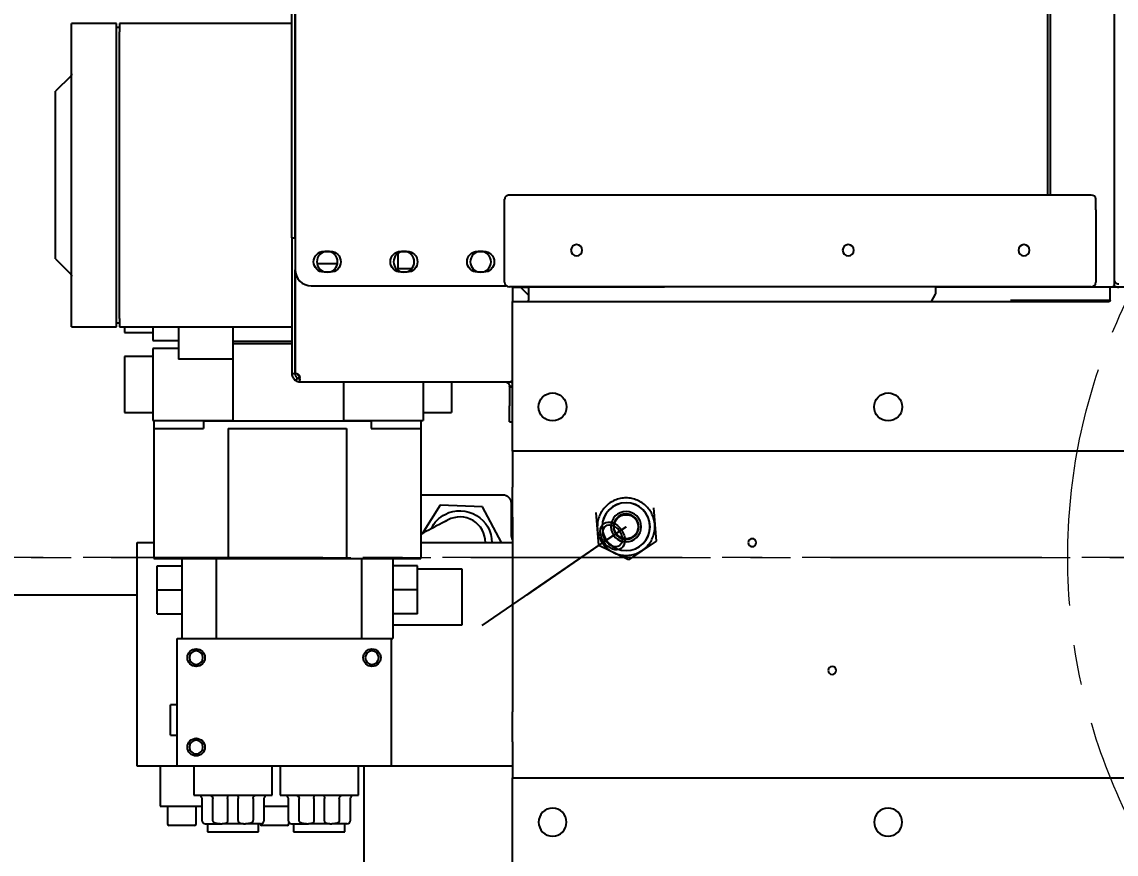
# Model space of a CAD drawing. Header units: millimetres. Extents: x 10462777 to 22643323, y 453826 to 1389191.
# Drawn here: x 11299086 to 11299771, y 584089 to 584610 of the extents above; entities that cross this region are included whole.
import ezdxf

# ---------------------------------------------------------------- set-up
doc = ezdxf.new("R2010")
doc.units = ezdxf.units.MM
doc.header["$LTSCALE"] = 200
doc.header["$MEASUREMENT"] = 0
doc.header["$PDMODE"] = 35
doc.header["$PDSIZE"] = -5
for name, pattern in [('CENTER', [2, 1.25, -0.25, 0.25, -0.25]), ('CENTER2', [1.125, 0.75, -0.125, 0.125, -0.125]), ('PHANTOM', [2.5, 1.25, -0.25, 0.25, -0.25, 0.25, -0.25])]:
    doc.linetypes.add(name, pattern=pattern)
doc.layers.get('0').update_dxf_attribs({"linetype": 'CONTINUOUS'})
doc.layers.get('DEFPOINTS').update_dxf_attribs({"linetype": 'CONTINUOUS'})
for name, color, linetype in [('1', 1, 'CENTER'), ('2', 2, 'CONTINUOUS'), ('DV1_DEFAULT', 7, 'CONTINUOUS')]:
    doc.layers.add(name, color=color, linetype=linetype)
doc.layers.add('LAYOUT', color=8, linetype='CONTINUOUS', lineweight=25)
doc.styles.get("Standard").update_dxf_attribs({"font": 'SYMBOL'})
doc.dimstyles.new('DS ROBOTEC', dxfattribs={"dimscale": 0, "dimtxt": 2.5, "dimasz": 2.5, "dimexe": 0.3, "dimexo": 0.3, "dimgap": 0.5, "dimtad": 1, "dimzin": 9, "dimdsep": 46, "dimtxsty": 'Standard', "dimblk": 'OPEN', "dimcen": 0, "dimclrd": 4, "dimclre": 4, "dimclrt": 110, "dimazin": 2, "dimtm": 1.5, "dimtfac": 1, "dimtmove": 0, "dimatfit": 3, "dimldrblk": 'OPEN', "dimfxl": 1, "dimtfill": 1, "dimtolj": 1, "dimlwd": -1, "dimlwe": -1, "dimarcsym": 0})

# ---------------------------------------------------------------- blocks, each defined once
blk = doc.blocks.new('r710ic')
at = {"layer": 'DV1_DEFAULT', "color": 1, "linetype": 'CENTER2', "lineweight": 0}
for p, q in [((272041.37, 102141.44), (272041.37, 106426.45)), ((272041.37, 106323.81), (272041.37, 102038.81))]:
    blk.add_line(p, q, dxfattribs=at)
at = {"layer": 'DV1_DEFAULT', "color": 7, "linetype": 'CENTER2', "lineweight": 0}
blk.add_line((272041.37, 104592.6), (272041.37, 103886.38), dxfattribs=at)
at = {"layer": 'DV1_DEFAULT', "color": 3, "linetype": 'CENTER2', "lineweight": 0}
blk.add_circle((272041.37, 104232.63), 367.64, dxfattribs=at)
at = {"layer": 'LAYOUT', "color": 3}
blk.add_circle((272041.37, 104232.63), 2050.12, dxfattribs=at)
blk = doc.blocks.new('A$C7DA30AB0')
at = {"layer": 'LAYOUT', "color": 6, "linetype": 'PHANTOM'}
blk.add_circle((3030.45, 3025.99, 0), 2693.02, dxfattribs=at)
blk = doc.blocks.new('_OPEN')
at = {"color": 0, "linetype": 'ByBlock'}
for p, q in [((-1, 0.1667), (0, 0)), ((0, 0), (-1, -0.1667)), ((0, 0), (-1, 0))]:
    blk.add_line(p, q, dxfattribs=at)
blk = doc.blocks.new('*D268')
at = {"color": 4, "linetype": 'ByBlock', "ltscale": 10, "transparency": 16777216}
for p, q in [((11298559.25, 584536.53), (11298559.25, 584230.76)), ((11298807.86, 582789.32), (11298807.86, 584272.76)), ((11298384.25, 584251.76), (11298209.25, 584251.76)), ((11298807.86, 584251.76), (11298559.25, 584251.76)), ((11298982.86, 584251.76), (11299157.86, 584251.76))]:
    blk.add_line(p, q, dxfattribs=at)
at = {"layer": 'DEFPOINTS', "color": 0, "ltscale": 10, "transparency": 16777216}
for p in [(11298559.25, 584557.53, 0), (11298559.25, 584251.76), (11298807.86, 582768.32, 0)]:
    blk.add_point(p, dxfattribs=at)
at = {"color": 4, "ltscale": 10, "transparency": 16777216, "xscale": 175, "yscale": 175, "zscale": 175}
blk.add_blockref('_OPEN', (11298559.25, 584251.76), dxfattribs=at)
at = {"color": 4, "ltscale": 10, "transparency": 16777216, "xscale": 175, "yscale": 175, "zscale": 175, "rotation": 180}
blk.add_blockref('_OPEN', (11298807.86, 584251.76), dxfattribs=at)
at = {"color": 110, "ltscale": 10, "transparency": 16777216, "insert": (11298683.55, 584411.03), "char_height": 175, "attachment_point": 5, "bg_fill": 3, "box_fill_scale": 1.25, "bg_fill_color": 256, "bg_fill_true_color": 13158600, "bg_fill_transparency": 0}
blk.add_mtext('\\A1;249', dxfattribs=at)

msp = doc.modelspace()

# ---------------------------------------------------------------- linework, layer by layer
at = {"layer": '1', "color": 124, "linetype": 'Continuous'}
for p, q in [((11299392.86213, 584444.43833, 0), (11299397.8622, 584444.43833, 0)), ((11299397.8622, 584444.43833, 0), (11299402.86391, 584444.43833, 0)), ((11299402.86227, 584439.43826, 0), (11299397.8622, 584444.43833, 0)), ((11299487.96189, 584444.43833, 0), (11299402.86227, 584444.43833, 0)), ((11299402.86227, 584444.43833, 0), (11299402.86227, 584436.28822, 0)), ((11299704.36655, 584444.43833, 0), (11299657.76441, 584444.43833, 0)), ((11299766.86744, 584444.43833, 0), (11299704.36655, 584444.43833, 0)), ((11299766.86744, 584436.28822, 0), (11299766.86744, 584444.43833, 0)), ((11299910.3772, 584444.43833, 0), (11299766.86744, 584444.43833, 0)), ((11299392.86213, 584341.73464, 0), (11299392.86213, 584435.48821, 0)), ((11299392.86213, 584435.48821, 0), (11299766.06743, 584435.48821, 0)), ((11299402.86227, 584435.48821, 0), (11299402.86227, 584436.28822, 0)), ((11299704.36655, 584436.28822, 0), (11299766.86744, 584436.28822, 0)), ((11299392.86213, 584341.73464, 0), (11299392.86213, 584319.22626, 0)), ((11299912.87561, 584341.73464, 0), (11299392.86213, 584341.73464, 0)), ((11299392.86213, 584300.43214, 0), (11299392.86213, 584319.22626, 0)), ((11299392.86213, 584300.43214, 0), (11299392.86213, 584178.4387, 0)), ((11299392.86213, 584159.64459, 0), (11299392.86213, 584178.4387, 0)), ((11299392.86213, 584159.64459, 0), (11299392.86213, 584137.1362, 0)), ((11299392.86213, 584034.43251, 0), (11299392.86213, 584137.1362, 0)), ((11299392.86213, 584137.1362, 0), (11299912.87561, 584137.1362, 0))]:
    msp.add_line(p, q, dxfattribs=at)
for centre in [(11299417.86248, 584369.43727, 0), (11299627.86547, 584369.43727, 0)]:
    msp.add_circle(centre, 8.75012, dxfattribs=at)
at = {"layer": '1', "color": 124, "linetype": 'Continuous', "extrusion": (0, 0, -1)}
for centre, radius in [((-11299542.86426, 584284.43606, 0), 2.50004), ((-11299592.86497, 584204.43492, 0), 2.50004), ((-11299417.86248, 584109.43357, 0), 8.75012), ((-11299627.86547, 584109.43357, 0), 8.75012)]:
    msp.add_circle(centre, radius, dxfattribs=at)
msp.add_arc((-11299766.06743, 584436.28822, 0), 0.80001, 180, 270, dxfattribs=at)
at = {"layer": '2', "color": 252, "linetype": 'Continuous'}
for p, q in [((11299254.73472, 584475.28877, 0), (11299254.73472, 584655.30176, 0)), ((11299256.73475, 584475.28877, 0), (11299256.73475, 584655.30176, 0)), ((11299256.8602, 584655.30176, 0), (11299256.8602, 584455.28849, 0)), ((11299727.86689, 584502.04113, 0), (11299727.86689, 584655.29133, 0)), ((11299729.19621, 584658.29137, 0), (11299729.19621, 584502.04081, 0)), ((11299769.24292, 584655.41677, 0), (11299769.24292, 584444.53833, 0)), ((11299144.90861, 584609.54068, 0), (11299116.90821, 584609.54068, 0)), ((11299116.90821, 584514.53933, 0), (11299116.90821, 584609.54068, 0)), ((11299144.90861, 584514.53933, 0), (11299144.90861, 584609.54068, 0)), ((11299146.90863, 584607.04064, 0), (11299144.90861, 584607.04064, 0)), ((11299254.73392, 584609.54068, 0), (11299146.90863, 584609.54068, 0)), ((11299146.90863, 584609.54068, 0), (11299146.90863, 584604.24503, 0)), ((11299256.8602, 584609.54068, 0), (11299256.73457, 584609.54068, 0)), ((11299146.90863, 584569.86783, 0), (11299146.90863, 584604.24503, 0)), ((11299116.32241, 584576.45442, 0), (11299106.90807, 584567.04007, 0)), ((11299106.90807, 584514.53933, 0), (11299106.90807, 584567.04007, 0)), ((11299146.90863, 584541.53971, 0), (11299146.90863, 584569.86783, 0)), ((11299146.90863, 584487.53894, 0), (11299146.90863, 584541.53971, 0)), ((11299106.90807, 584462.03858, 0), (11299106.90807, 584514.53933, 0)), ((11299116.90821, 584419.53798, 0), (11299116.90821, 584514.53933, 0)), ((11299144.90861, 584419.53798, 0), (11299144.90861, 584514.53933, 0)), ((11299146.90863, 584459.21083, 0), (11299146.90863, 584487.53894, 0)), ((11299254.73472, 584475.28877, 0), (11299256.73475, 584475.28877, 0)), ((11299254.73472, 584475.28877, 0), (11299254.73472, 584390.28756, 0)), ((11299256.73475, 584475.28877, 0), (11299256.73475, 584390.28756, 0)), ((11299106.90807, 584462.03858, 0), (11299116.32241, 584452.62424, 0)), ((11299274.86045, 584466.78865, 0), (11299278.86051, 584466.78865, 0)), ((11299322.86113, 584466.78865, 0), (11299326.86119, 584466.78865, 0)), ((11299370.86182, 584466.78865, 0), (11299374.86187, 584466.78865, 0)), ((11299146.90863, 584424.83363, 0), (11299146.90863, 584459.21083, 0)), ((11299256.8602, 584390.28756, 0), (11299256.8602, 584455.28825, 0)), ((11299278.86051, 584453.78847, 0), (11299274.86045, 584453.78847, 0)), ((11299326.86119, 584453.78847, 0), (11299322.86113, 584453.78847, 0)), ((11299374.86187, 584453.78847, 0), (11299370.86182, 584453.78847, 0)), ((11299266.86034, 584445.28834, 0), (11299388.87715, 584445.28834, 0)), ((11299392.86213, 584444.53728, 0), (11299392.86213, 584435.48805, 0)), ((11299417.86248, 584444.53912, 0), (11299417.86248, 584444.43833, 0)), ((11299657.76589, 584440.99191, 0), (11299657.76589, 584444.53833, 0)), ((11299727.86689, 584444.43833, 0), (11299727.86689, 584444.53912, 0)), ((11299754.8672, 584444.53833, 0), (11299767.77843, 584444.53833, 0)), ((11299767.77843, 584444.53833, 0), (11299769.24292, 584444.53833, 0)), ((11299768.86747, 584444.44614, 0), (11299768.86747, 584444.5399, 0)), ((11299654.89775, 584435.48824, 0), (11299657.49794, 584439.9919, 0)), ((11299144.90861, 584422.03801, 0), (11299146.90863, 584422.03801, 0)), ((11299146.90863, 584424.83363, 0), (11299146.90863, 584419.53798, 0)), ((11299116.90821, 584419.53798, 0), (11299144.90861, 584419.53798, 0)), ((11299146.90863, 584419.53798, 0), (11299254.73392, 584419.53798, 0)), ((11299256.73457, 584419.53798, 0), (11299256.85832, 584419.53798, 0)), ((11299254.73472, 584390.28756, 0), (11299256.73475, 584390.28756, 0)), ((11299254.73472, 584390.28756, 0), (11299254.73472, 584390.16212, 0)), ((11299256.73475, 584390.16212, 0), (11299254.73472, 584390.16212, 0)), ((11299256.73475, 584390.28756, 0), (11299256.73475, 584390.16212, 0)), ((11299258.16453, 584387.60584, 0), (11299257.11769, 584385.90166, 0)), ((11299259.73479, 584385.90489, 0), (11299259.73479, 584387.45789, 0)), ((11299259.73479, 584385.16205, 0), (11299259.73479, 584385.90487, 0)), ((11299259.73479, 584385.16205, 0), (11299392.86213, 584385.16205, 0)), ((11299392.8621, 584382.162, 0), (11299390.98754, 584382.162, 0)), ((11299390.98754, 584382.03656, 0), (11299390.98754, 584382.162, 0)), ((11299390.98754, 584382.03656, 0), (11299390.98754, 584370.03639, 0)), ((11299390.98754, 584382.03656, 0), (11299392.8621, 584382.03656, 0)), ((11299390.98754, 584360.03625, 0), (11299390.98754, 584370.03639, 0)), ((11299390.98754, 584360.03625, 0), (11299392.8621, 584360.03625, 0)), ((11299157.85879, 584284.43606, 0), (11299168.3605, 584284.43606, 0)), ((11299157.85879, 584144.43407, 0), (11299157.85879, 584284.43606, 0)), ((11299335.35975, 584284.43606, 0), (11299392.86213, 584284.43606, 0)), ((11299182.85914, 584224.43521, 0), (11299316.86105, 584224.43521, 0)), ((11299182.85914, 584144.43407, 0), (11299182.85914, 584224.43521, 0)), ((11299316.86105, 584224.43521, 0), (11299316.86105, 584144.43407, 0)), ((11299182.85916, 584156.84814, 0), (11299182.73414, 584156.84814, 0)), ((11299182.85916, 584156.2634, 0), (11299182.73414, 584156.2634, 0)), ((11299182.85916, 584154.35648, 0), (11299182.73414, 584154.35648, 0)), ((11299182.86094, 584144.43407, 0), (11299157.85879, 584144.43407, 0)), ((11299172.359, 584144.43391, 0), (11299172.359, 584119.43372, 0)), ((11299316.86105, 584144.43407, 0), (11299182.85914, 584144.43407, 0)), ((11299185.76611, 584144.43407, 0), (11299185.76611, 584144.30907, 0)), ((11299186.35085, 584144.43407, 0), (11299186.35085, 584144.30907, 0)), ((11299188.25776, 584144.43407, 0), (11299188.25776, 584144.30907, 0)), ((11299299.86081, 584144.42282, 0), (11299299.86081, 583845.29513, 0)), ((11299392.86213, 584144.43407, 0), (11299316.86058, 584144.43407, 0)), ((11299172.359, 584119.43372, 0), (11299198.36007, 584119.43372, 0)), ((11299176.85906, 584119.43372, 0), (11299176.85906, 584108.43356, 0)), ((11299194.85932, 584108.43356, 0), (11299194.85932, 584119.43372, 0)), ((11299237.35968, 584119.43372, 0), (11299252.35974, 584119.43372, 0)), ((11299193.8593, 584107.43355, 0), (11299177.85907, 584107.43355, 0)), ((11299251.86013, 584107.43355, 0), (11299235.8599, 584107.43355, 0)), ((11299252.86014, 584108.43356, 0), (11299252.86014, 584109.23726, 0))]:
    msp.add_line(p, q, dxfattribs=at)
at = {"layer": '2', "color": 7, "linetype": 'Continuous'}
for p, q in [((11299387.86206, 584494.84535, 0), (11299387.86206, 584499.44072, 0)), ((11299754.86727, 584502.03883, 0), (11299390.8621, 584502.03883, 0)), ((11299757.86731, 584494.84535, 0), (11299757.86731, 584499.44072, 0)), ((11299387.86206, 584492.84532, 0), (11299387.86206, 584494.84535, 0)), ((11299387.86206, 584447.53838, 0), (11299387.86206, 584492.84532, 0)), ((11299757.86731, 584492.84532, 0), (11299757.86731, 584494.84535, 0)), ((11299757.86731, 584492.84532, 0), (11299757.86731, 584447.53838, 0)), ((11299754.86727, 584444.53833, 0), (11299390.8621, 584444.53833, 0))]:
    msp.add_line(p, q, dxfattribs=at)
at = {"layer": '2', "color": 60, "linetype": 'Continuous'}
for p, q in [((11299320.96111, 584465.48884, 0), (11299320.96111, 584455.08854, 0)), ((11299283.21836, 584458.93854, 0), (11299270.5016, 584458.93854, 0)), ((11299329.69098, 584455.9385, 0), (11299320.96111, 584455.9385, 0)), ((11299150.05868, 584419.53895, 0), (11299150.05868, 584415.93793, 0)), ((11299150.05868, 584415.93793, 0), (11299167.75893, 584415.93793, 0)), ((11299167.75893, 584419.53787, 0), (11299167.75893, 584410.93786, 0)), ((11299183.75916, 584419.53823, 0), (11299183.75916, 584399.25698, 0)), ((11299217.75964, 584419.53838, 0), (11299217.75964, 584408.93783, 0)), ((11299167.75893, 584410.93786, 0), (11299183.75994, 584410.93786, 0)), ((11299254.73459, 584408.93783, 0), (11299217.75964, 584408.93783, 0)), ((11299217.75964, 584408.93783, 0), (11299217.75964, 584388.15452, 0)), ((11299254.73454, 584410.43785, 0), (11299217.76089, 584410.43785, 0)), ((11299256.85928, 584408.93783, 0), (11299256.73385, 584408.93783, 0)), ((11299256.85918, 584410.43785, 0), (11299256.73449, 584410.43785, 0)), ((11299167.75893, 584400.93771, 0), (11299150.05868, 584400.93771, 0)), ((11299150.05868, 584400.93771, 0), (11299150.05868, 584365.93722, 0)), ((11299183.75916, 584405.93779, 0), (11299167.75893, 584405.93779, 0)), ((11299167.75893, 584405.93779, 0), (11299167.75893, 584360.93715, 0)), ((11299217.75964, 584399.25698, 0), (11299183.75916, 584399.25698, 0)), ((11299217.75964, 584388.15452, 0), (11299217.75964, 584378.72041, 0)), ((11299286.96062, 584385.1619, 0), (11299286.96062, 584378.72041, 0)), ((11299336.96133, 584385.16318, 0), (11299336.96133, 584360.93715, 0)), ((11299354.66159, 584385.16472, 0), (11299354.66159, 584365.93722, 0)), ((11299217.75964, 584378.72041, 0), (11299217.75964, 584360.43714, 0)), ((11299286.96062, 584378.72041, 0), (11299286.96062, 584360.43714, 0)), ((11299150.05868, 584365.93722, 0), (11299167.75893, 584365.93722, 0)), ((11299336.96133, 584365.93722, 0), (11299354.66159, 584365.93722, 0)), ((11299167.75893, 584360.93715, 0), (11299217.75964, 584360.93715, 0)), ((11299168.35894, 584360.93769, 0), (11299168.35894, 584355.9381, 0)), ((11299304.36087, 584360.43714, 0), (11299199.35938, 584360.43714, 0)), ((11299199.35938, 584360.43714, 0), (11299199.35938, 584355.93708, 0)), ((11299214.8596, 584360.93769, 0), (11299214.8596, 584360.43722, 0)), ((11299286.96062, 584360.93715, 0), (11299336.96133, 584360.93715, 0)), ((11299288.86065, 584360.93769, 0), (11299288.86065, 584360.43722, 0)), ((11299304.36087, 584360.43714, 0), (11299304.36087, 584355.93708, 0)), ((11299335.36131, 584360.93769, 0), (11299335.36131, 584355.9381, 0)), ((11299168.35894, 584355.93708, 0), (11299199.35938, 584355.93708, 0)), ((11299168.35894, 584355.93708, 0), (11299168.35894, 584274.43592, 0)), ((11299214.8596, 584355.93708, 0), (11299288.86065, 584355.93708, 0)), ((11299214.8596, 584355.93708, 0), (11299214.8596, 584274.43592, 0)), ((11299288.86065, 584355.93708, 0), (11299288.86065, 584274.43592, 0)), ((11299304.36087, 584355.93708, 0), (11299335.36131, 584355.93708, 0)), ((11299335.36131, 584355.93708, 0), (11299335.36131, 584274.43592, 0)), ((11299347.56478, 584307.97624, 0), (11299336.18331, 584290.05465, 0)), ((11299374.09962, 584306.85556, 0), (11299347.56478, 584307.97624, 0)), ((11299385.81105, 584284.43611, 0), (11299374.09962, 584306.85556, 0)), ((11299168.35894, 584274.43592, 0), (11299207.35919, 584274.43592, 0)), ((11299170.35897, 584254.93564, 0), (11299170.35897, 584269.93585, 0)), ((11299170.35897, 584269.93585, 0), (11299185.85919, 584269.93585, 0)), ((11299185.85919, 584274.43592, 0), (11299185.85919, 584224.43521, 0)), ((11299207.35949, 584274.43592, 0), (11299214.85999, 584274.43592, 0)), ((11299207.35949, 584274.43592, 0), (11299207.35949, 584224.43521, 0)), ((11299214.8596, 584274.43592, 0), (11299288.86065, 584274.43592, 0)), ((11299288.85968, 584274.43592, 0), (11299298.36079, 584274.43592, 0)), ((11299298.36079, 584274.43592, 0), (11299298.36079, 584224.43521, 0)), ((11299298.36132, 584274.43592, 0), (11299335.36131, 584274.43592, 0)), ((11299317.86106, 584274.43592, 0), (11299317.86106, 584224.43521, 0)), ((11299333.36128, 584269.93585, 0), (11299317.86106, 584269.93585, 0)), ((11299333.36128, 584254.93564, 0), (11299333.36128, 584269.93585, 0)), ((11299361.36168, 584267.93583, 0), (11299333.36149, 584267.93583, 0)), ((11299361.36168, 584232.93533, 0), (11299361.36168, 584267.93583, 0)), ((11299170.35897, 584239.93543, 0), (11299170.35897, 584254.93564, 0)), ((11299170.35897, 584254.93564, 0), (11299185.85919, 584254.93564, 0)), ((11299333.36128, 584254.93564, 0), (11299317.86106, 584254.93564, 0)), ((11299333.36128, 584239.93543, 0), (11299333.36128, 584254.93564, 0)), ((11299170.35897, 584239.93543, 0), (11299185.85919, 584239.93543, 0)), ((11299333.36128, 584239.93543, 0), (11299317.86106, 584239.93543, 0)), ((11299317.86125, 584232.93533, 0), (11299361.36168, 584232.93533, 0)), ((11299316.86076, 584224.43521, 0), (11299317.86106, 584224.43521, 0)), ((11299182.85914, 584182.93462, 0), (11299178.85909, 584182.93462, 0)), ((11299178.85909, 584163.93435, 0), (11299178.85909, 584182.93462, 0)), ((11299178.85909, 584163.93435, 0), (11299182.85914, 584163.93435, 0)), ((11299193.35929, 584144.43407, 0), (11299193.35929, 584126.43382, 0)), ((11299242.35999, 584126.43382, 0), (11299242.35999, 584144.43407, 0)), ((11299247.36006, 584144.43407, 0), (11299247.36006, 584126.43382, 0)), ((11299296.36076, 584126.43382, 0), (11299296.36076, 584144.43407, 0)), ((11299193.35929, 584126.43382, 0), (11299193.73151, 584126.43382, 0)), ((11299193.73151, 584126.43382, 0), (11299197.9988, 584126.43382, 0)), ((11299197.9988, 584126.43382, 0), (11299203.41532, 584126.43382, 0)), ((11299203.41532, 584126.43382, 0), (11299232.30396, 584126.43382, 0)), ((11299232.30396, 584126.43382, 0), (11299237.72048, 584126.43382, 0)), ((11299237.72048, 584126.43382, 0), (11299241.98777, 584126.43382, 0)), ((11299241.98777, 584126.43382, 0), (11299242.35999, 584126.43382, 0)), ((11299247.36006, 584126.43382, 0), (11299247.73228, 584126.43382, 0)), ((11299247.73228, 584126.43382, 0), (11299251.99957, 584126.43382, 0)), ((11299251.99957, 584126.43382, 0), (11299257.41609, 584126.43382, 0)), ((11299257.41609, 584126.43382, 0), (11299286.30473, 584126.43382, 0)), ((11299286.30473, 584126.43382, 0), (11299291.72125, 584126.43382, 0)), ((11299291.72125, 584126.43382, 0), (11299295.98854, 584126.43382, 0)), ((11299295.98854, 584126.43382, 0), (11299296.36076, 584126.43382, 0)), ((11299198.35937, 584124.23378, 0), (11299198.35937, 584110.63359, 0)), ((11299205.30234, 584110.63359, 0), (11299205.30234, 584124.23378, 0)), ((11299214.50025, 584124.23378, 0), (11299214.50025, 584110.63359, 0)), ((11299221.21904, 584110.63359, 0), (11299221.21904, 584124.23378, 0)), ((11299230.41694, 584124.23378, 0), (11299230.41694, 584110.63359, 0)), ((11299237.35992, 584110.63359, 0), (11299237.35992, 584124.23378, 0)), ((11299252.36013, 584124.23378, 0), (11299252.36013, 584110.63359, 0)), ((11299259.30311, 584110.63359, 0), (11299259.30311, 584124.23378, 0)), ((11299268.50102, 584124.23378, 0), (11299268.50102, 584110.63359, 0)), ((11299275.2198, 584110.63359, 0), (11299275.2198, 584124.23378, 0)), ((11299284.41771, 584124.23378, 0), (11299284.41771, 584110.63359, 0)), ((11299291.36069, 584110.63359, 0), (11299291.36069, 584124.23378, 0)), ((11299200.5594, 584108.43356, 0), (11299209.93879, 584108.43356, 0)), ((11299201.85941, 584108.43356, 0), (11299201.85941, 584103.43349, 0)), ((11299209.93879, 584108.43356, 0), (11299211.16688, 584108.43356, 0)), ((11299224.5524, 584108.43356, 0), (11299211.16688, 584108.43356, 0)), ((11299224.5524, 584108.43356, 0), (11299225.78049, 584108.43356, 0)), ((11299235.15989, 584108.43356, 0), (11299225.78049, 584108.43356, 0)), ((11299233.85987, 584103.43349, 0), (11299233.85987, 584108.43356, 0)), ((11299254.56016, 584108.43356, 0), (11299263.93956, 584108.43356, 0)), ((11299255.86018, 584108.43356, 0), (11299255.86018, 584103.43349, 0)), ((11299263.93956, 584108.43356, 0), (11299265.16765, 584108.43356, 0)), ((11299278.55317, 584108.43356, 0), (11299265.16765, 584108.43356, 0)), ((11299278.55317, 584108.43356, 0), (11299279.78126, 584108.43356, 0)), ((11299289.16065, 584108.43356, 0), (11299279.78126, 584108.43356, 0)), ((11299287.86064, 584103.43349, 0), (11299287.86064, 584108.43356, 0)), ((11299201.85941, 584103.43349, 0), (11299204.00304, 584103.43349, 0)), ((11299204.00304, 584103.43349, 0), (11299233.85987, 584103.43349, 0)), ((11299255.86018, 584103.43349, 0), (11299258.00381, 584103.43349, 0)), ((11299258.00381, 584103.43349, 0), (11299287.86064, 584103.43349, 0))]:
    msp.add_line(p, q, dxfattribs=at)
at = {"layer": '2', "color": 203, "linetype": 'Continuous'}
for p, q in [((11299335.36168, 584314.43649, 0), (11299386.86204, 584314.43649, 0)), ((11299391.86211, 584309.43641, 0), (11299391.86211, 584289.43613, 0))]:
    msp.add_line(p, q, dxfattribs=at)
at = {"layer": '2', "color": 51, "linetype": 'Continuous'}
for p, q in [((11299481.00433, 584306.19169, 0), (11299482.61429, 584285.46924, 0)), ((11299446.72194, 584282.68071, 0), (11299445.11198, 584303.40317, 0)), ((11299405.83918, 584254.64317, 0), (11299459.78252, 584291.6377, 0)), ((11299463.86314, 584294.4362, 0), (11299452.18417, 584286.42673, 0)), ((11299459.78252, 584291.6377, 0), (11299455.40886, 584288.63823, 0)), ((11299456.02843, 584289.06313, 0), (11299463.86314, 584294.4362, 0)), ((11299455.40886, 584288.63823, 0), (11299401.46551, 584251.64369, 0)), ((11299449.01842, 584284.25565, 0), (11299454.37901, 584287.93196, 0)), ((11299452.18417, 584286.42673, 0), (11299449.01842, 584284.25565, 0)), ((11299454.37901, 584287.93196, 0), (11299456.02843, 584289.06313, 0)), ((11299482.61429, 584285.46924, 0), (11299465.47309, 584273.71374, 0)), ((11299465.47309, 584273.71374, 0), (11299446.72194, 584282.68071, 0)), ((11299437.32957, 584276.23939, 0), (11299373.649, 584232.56703, 0)), ((11299401.46551, 584251.64369, 0), (11299405.83918, 584254.64317, 0))]:
    msp.add_line(p, q, dxfattribs=at)
at = {"layer": '2', "color": 27, "linetype": 'Continuous'}
msp.add_line((11299375.92093, 584284.43443, -0.02159), (11299375.92093, 584284.43601, -0.02159), dxfattribs=at)
at = {"layer": '2', "color": 7, "linetype": 'Continuous', "extrusion": (0, 0, -1)}
for centre in [(-11299432.8627, 584467.53866, 0), (-11299602.86511, 584467.53866, 0), (-11299712.86667, 584467.53866, 0)]:
    msp.add_circle(centre, 3.50005, dxfattribs=at)
at = {"layer": '2', "color": 252, "linetype": 'Continuous', "extrusion": (0, 0, -1)}
for centre, radius in [((-11299276.86048, 584460.28856, 0), 6.50009), ((-11299324.86116, 584460.28856, 0), 6.50009), ((-11299372.86184, 584460.28856, 0), 6.50009), ((-11299194.85932, 584212.43504, 0), 4.25006), ((-11299304.86088, 584212.43504, 0), 4.25006), ((-11299194.85932, 584156.43424, 0), 4.25006)]:
    msp.add_circle(centre, radius, dxfattribs=at)
at = {"layer": '2', "color": 51, "linetype": 'PHANTOM', "extrusion": (0, 0, -1)}
msp.add_circle((-11299463.86314, 584294.4362, 0), 18.00026, dxfattribs=at)
at = {"layer": '2', "color": 51, "linetype": 'Continuous', "extrusion": (0, 0, -1)}
for radius in [15.00021, 14.95021, 9.50013, 7.95011]:
    msp.add_circle((-11299463.86314, 584294.4362, 0), radius, dxfattribs=at)
at = {"layer": '2', "color": 51, "linetype": 'Continuous'}
msp.add_circle((11299463.86314, 584294.4362, 0), 7.50011, dxfattribs=at)
at = {"layer": '2', "color": 252, "linetype": 'Continuous'}
for centre in [(11299194.85932, 584212.43504, 0), (11299304.86088, 584212.43504, 0), (11299194.85932, 584156.43424, 0)]:
    msp.add_circle(centre, 5.50008, dxfattribs=at)
at = {"layer": '2', "color": 252, "linetype": 'Continuous', "extrusion": (0, 0, -1)}
for centre, radius, start, end in [((-11299114.90818, 584577.86865, 0), 2.00003, 180, 224.99999992), ((-11299274.86045, 584460.28856, 0), 6.50009, 270, 90), ((-11299278.86051, 584460.28856, 0), 6.50009, 90, 270), ((-11299322.86113, 584460.28856, 0), 6.50009, 270, 90), ((-11299326.86119, 584460.28856, 0), 6.50009, 90, 270), ((-11299370.86182, 584460.28856, 0), 6.50009, 270, 90), ((-11299374.86187, 584460.28856, 0), 6.50009, 90, 270), ((-11299114.90818, 584451.21, 0), 2.00003, 135.00000008, 180)]:
    msp.add_arc(centre, radius, start, end, dxfattribs=at)
at = {"layer": '2', "color": 252, "linetype": 'Continuous'}
for centre, radius, start, end in [((11299266.86034, 584455.28849, 0), 10.00014, 180, 270), ((11299655.76586, 584440.99191, 0), 2.00003, 329.99999994, 0), ((11299256.8602, 584387.28752, 0), 3.00004, 73.37258318, 90), ((11299259.73479, 584390.16212, 0), 3.00004, 238.4385327, 270), ((11299259.73479, 584390.16212, 0), 5.00007, 238.4385327, 270), ((11299177.85907, 584108.43356, 0), 1.00001, 180, 270), ((11299193.8593, 584108.43356, 0), 1.00001, 270, 0), ((11299235.8599, 584108.43356, 0), 1.00001, 180, 270), ((11299251.86013, 584108.43356, 0), 1.00001, 270, 0)]:
    msp.add_arc(centre, radius, start, end, dxfattribs=at)
at = {"layer": '2', "color": 7, "linetype": 'Continuous'}
for centre, start, end in [((11299390.8621, 584447.53838, 0), 180, 270), ((11299754.86727, 584447.53838, 0), 270, 0)]:
    msp.add_arc(centre, 3.00004, start, end, dxfattribs=at)
at = {"layer": '2', "color": 203, "linetype": 'Continuous', "extrusion": (0, 0, -1)}
msp.add_arc((-11299386.86204, 584309.43641, 0), 5.00007, 90, 180, dxfattribs=at)
at = {"layer": '2', "color": 60, "linetype": 'Continuous', "extrusion": (0, 0, -1)}
for centre, radius, start, end in [((-11299359.86166, 584284.43606, 0), 20.00028, 62.41841455, 179.99777656), ((-11299359.86166, 584284.43606, 0), 20.00028, 26.15968293, 62.41841455), ((-11299196.15933, 584124.23378, 0), 2.20003, 90, 180), ((-11299239.55995, 584124.23378, 0), 2.20003, 0, 90), ((-11299250.1601, 584124.23378, 0), 2.20003, 90, 180), ((-11299293.56072, 584124.23378, 0), 2.20003, 0, 90)]:
    msp.add_arc(centre, radius, start, end, dxfattribs=at)
at = {"layer": '2', "color": 27, "linetype": 'Continuous', "extrusion": (-3.60584e-05, -1.92311e-05, 1)}
msp.add_arc((11299359.81337, 584284.40628, -418.69494), 16.10023, 0.07752246, 118.16796731, dxfattribs=at)
at = {"layer": '2', "color": 203, "linetype": 'Continuous'}
msp.add_arc((11299396.86218, 584289.43613, 0), 5.00007, 180, 216.87052171, dxfattribs=at)
at = {"layer": '2', "color": 60, "linetype": 'Continuous'}
for centre, start, end in [((11299200.5594, 584110.63359, 0), 180, 270), ((11299235.15989, 584110.63359, 0), 270, 0), ((11299254.56016, 584110.63359, 0), 180, 270), ((11299289.16065, 584110.63359, 0), 270, 0)]:
    msp.add_arc(centre, 2.20003, start, end, dxfattribs=at)
at = {"layer": '2', "color": 7, "linetype": 'Continuous'}
for centre, start_param, end_param in [((11299390.8621, 584499.44072, 0), 4.71238898, 6.283185307), ((11299754.86727, 584499.44072, 0), 3.141592654, 4.71238898)]:
    msp.add_ellipse(centre, major_axis=(-3.00004, 0), ratio=0.866025404, start_param=start_param, end_param=end_param, dxfattribs=at)
at = {"layer": '2', "color": 51, "linetype": 'Continuous'}
for major_axis in [(-5.37307, 7.83471), (4.2419, -6.1853)]:
    msp.add_ellipse((11299455.40886, 584288.63823, 0), major_axis=major_axis, ratio=0.707106781, dxfattribs=at)
at = {"layer": '2', "color": 252, "linetype": 'Continuous'}
for points, knots in [([(11299769.24292, 584449.41296, 0), (11299769.24293, 584449.40522, 0), (11299769.24297, 584449.38976, 0), (11299769.24329, 584449.36341, 0), (11299769.24388, 584449.33485, 0), (11299769.24484, 584449.30391, 0), (11299769.24623, 584449.27068, 0), (11299769.24811, 584449.23521, 0), (11299769.25058, 584449.19756, 0), (11299769.25369, 584449.15779, 0), (11299769.25755, 584449.11595, 0), (11299769.26223, 584449.0721, 0), (11299769.26781, 584449.02632, 0), (11299769.27438, 584448.97866, 0), (11299769.28203, 584448.9292, 0), (11299769.29084, 584448.87801, 0), (11299769.30089, 584448.82517, 0), (11299769.31228, 584448.77075, 0), (11299769.32508, 584448.71485, 0), (11299769.33938, 584448.65755, 0), (11299769.35525, 584448.59893, 0), (11299769.37277, 584448.5391, 0), (11299769.39203, 584448.47817, 0), (11299769.41306, 584448.41628, 0), (11299769.43592, 584448.35356, 0), (11299769.46067, 584448.29015, 0), (11299769.48734, 584448.22618, 0), (11299769.51596, 584448.1618, 0), (11299769.54656, 584448.09712, 0), (11299769.57916, 584448.03231, 0), (11299769.61377, 584447.96748, 0), (11299769.65038, 584447.90277, 0), (11299769.689, 584447.83833, 0), (11299769.72961, 584447.77429, 0), (11299769.77217, 584447.71077, 0), (11299769.81667, 584447.64792, 0), (11299769.86306, 584447.58584, 0), (11299769.91129, 584447.52468, 0), (11299769.96131, 584447.46453, 0), (11299770.01304, 584447.40553, 0), (11299770.06643, 584447.34777, 0), (11299770.19454, 584447.21622, 0), (11299770.41412, 584447.02404, 0), (11299770.73516, 584446.81029, 0), (11299771.06234, 584446.64753, 0), (11299771.31287, 584446.55784, 0), (11299771.48875, 584446.50845, 0), (11299771.60203, 584446.48146, 0), (11299771.70931, 584446.46013, 0), (11299771.80998, 584446.44379, 0), (11299771.90344, 584446.43174, 0), (11299771.98912, 584446.4233, 0), (11299772.06659, 584446.41781, 0), (11299772.13513, 584446.41463, 0), (11299772.19524, 584446.41311, 0), (11299772.22701, 584446.41298, 0), (11299772.24296, 584446.41292, 0)], [0, 0, 0, 0, 0.013792641, 0.027536964, 0.041230525, 0.054870751, 0.068454972, 0.081980461, 0.095444467, 0.108844256, 0.122177154, 0.135440578, 0.148632086, 0.161749417, 0.174790532, 0.187753665, 0.200637369, 0.213440562, 0.226162586, 0.238803251, 0.251362899, 0.263842456, 0.276240313, 0.288556201, 0.300793464, 0.312955377, 0.325045186, 0.337066133, 0.349021492, 0.360914604, 0.372748909, 0.384527984, 0.396255576, 0.40793564, 0.419572373, 0.431170254, 0.442734075, 0.45426898, 0.465780494, 0.477274563, 0.488757578, 0.500236405, 0.55761076, 0.615700534, 0.675079324, 0.736189055, 0.761224048, 0.786582907, 0.812266294, 0.838267298, 0.864573101, 0.891166546, 0.918027576, 0.94513459, 0.972465711, 1, 1, 1, 1]), ([(11299768.70736, 584445.87739, 0), (11299768.70737, 584445.87738, 0), (11299768.70739, 584445.87737, 0), (11299769.01664, 584445.56811, 0), (11299769.36715, 584445.30167, 0), (11299770.08449, 584444.88372, 0), (11299770.45039, 584444.73211, 0), (11299771.12141, 584444.52769, 0), (11299771.42509, 584444.47387, 0), (11299771.92315, 584444.41684, 0), (11299772.11783, 584444.41289, 0), (11299772.24296, 584444.41289, 0)], [0, 0, 0, 0, 0.000000288, 0.000000288, 0.250000216, 0.250000216, 0.500000144, 0.500000144, 0.750000072, 0.750000072, 1, 1, 1, 1]), ([(11299254.73472, 584390.16212, 0), (11299254.73472, 584390.00867, 0), (11299254.74009, 584389.75195, 0), (11299254.84097, 584389.08241, 0), (11299254.93942, 584388.66948, 0), (11299255.21247, 584388.01619, 0), (11299255.32404, 584387.79323, 0), (11299255.58943, 584387.35456, 0), (11299255.74326, 584387.13895, 0), (11299256.08768, 584386.73131, 0), (11299256.27817, 584386.53944, 0), (11299256.68371, 584386.19186, 0), (11299256.8987, 584386.03619, 0), (11299257.11769, 584385.90166, 0)], [0, 0, 0, 0, 0.25, 0.25, 0.5, 0.5, 0.625, 0.625, 0.75, 0.75, 0.875, 0.875, 1, 1, 1, 1]), ([(11299256.73475, 584390.16212, 0), (11299256.73477, 584390.1542, 0), (11299256.7348, 584390.1384, 0), (11299256.73514, 584390.11145, 0), (11299256.73576, 584390.08221, 0), (11299256.73677, 584390.0505, 0), (11299256.73822, 584390.01642, 0), (11299256.7402, 584389.98002, 0), (11299256.7428, 584389.94133, 0), (11299256.74609, 584389.90042, 0), (11299256.75016, 584389.85733, 0), (11299256.75512, 584389.81213, 0), (11299256.76104, 584389.76487, 0), (11299256.76802, 584389.71563, 0), (11299256.77616, 584389.66447, 0), (11299256.78555, 584389.61148, 0), (11299256.79627, 584389.55678, 0), (11299256.80843, 584389.50047, 0), (11299256.82209, 584389.44265, 0), (11299256.83735, 584389.38344, 0), (11299256.85427, 584389.32295, 0), (11299256.87294, 584389.26129, 0), (11299256.89343, 584389.1986, 0), (11299256.91579, 584389.13498, 0), (11299256.94009, 584389.07057, 0), (11299257.00903, 584388.89988, 0), (11299257.15192, 584388.61223, 0), (11299257.36236, 584388.31656, 0), (11299257.52199, 584388.13515, 0), (11299257.60536, 584388.04773, 0), (11299257.69219, 584387.96374, 0), (11299257.78213, 584387.88349, 0), (11299257.87479, 584387.80723, 0), (11299257.96975, 584387.73534, 0), (11299258.06653, 584387.66755, 0), (11299258.13181, 584387.62645, 0), (11299258.16453, 584387.60584, 0)], [0, 0, 0, 0, 0.023318987, 0.046559006, 0.069714091, 0.092778247, 0.115745522, 0.138610077, 0.161366262, 0.184008697, 0.206532352, 0.228932625, 0.251205436, 0.27334731, 0.295354288, 0.317223931, 0.33895562, 0.360548873, 0.382003423, 0.403319292, 0.424496877, 0.445537027, 0.466441132, 0.487211212, 0.507850005, 0.528361061, 0.648693756, 0.765961841, 0.7951105, 0.824221585, 0.853330484, 0.882471117, 0.911676325, 0.940978267, 0.970408826, 1, 1, 1, 1]), ([(11299259.73479, 584387.60777, 0), (11299259.74956, 584387.63081, 0), (11299259.77899, 584387.67675, 0), (11299259.81253, 584387.75323, 0), (11299259.83788, 584387.83474, 0), (11299259.85416, 584387.92156, 0), (11299259.86141, 584388.0132, 0), (11299259.8594, 584388.10925, 0), (11299259.84822, 584388.2092, 0), (11299259.82804, 584388.31248, 0), (11299259.79901, 584388.41853, 0), (11299259.76129, 584388.52673, 0), (11299259.71502, 584388.63645, 0), (11299259.66037, 584388.74703, 0), (11299259.59748, 584388.85778, 0), (11299259.52652, 584388.96804, 0), (11299259.44762, 584389.07711, 0), (11299259.36095, 584389.18432, 0), (11299259.22351, 584389.33693, 0), (11299259.0195, 584389.52628, 0), (11299258.73432, 584389.73457, 0), (11299258.41896, 584389.91319, 0), (11299258.07932, 584390.06155, 0), (11299257.83953, 584390.12841, 0), (11299257.71865, 584390.16212, 0)], [0, 0, 0, 0, 0.032951464, 0.065708679, 0.098311288, 0.130804044, 0.163237597, 0.195661351, 0.228113852, 0.260648202, 0.293312412, 0.32614893, 0.359195446, 0.392485751, 0.426050592, 0.459918537, 0.494116825, 0.528672185, 0.563611621, 0.6469583, 0.732449283, 0.819956369, 0.909235244, 1, 1, 1, 1]), ([(11299259.73479, 584385.90491, 0), (11299259.81717, 584386.10344, 0), (11299259.86024, 584386.34757, 0), (11299259.86024, 584386.9358, 0), (11299259.80731, 584387.28631, 0), (11299259.60582, 584388.00365, 0), (11299259.45726, 584388.36955, 0), (11299259.07472, 584389.04057, 0), (11299258.84126, 584389.34425, 0), (11299258.31661, 584389.84231, 0), (11299258.02536, 584390.03699, 0), (11299257.71865, 584390.16212, 0)], [0, 0, 0, 0, 0.184011742, 0.184011742, 0.388008807, 0.388008807, 0.592005871, 0.592005871, 0.796002936, 0.796002936, 1, 1, 1, 1]), ([(11299387.9875, 584385.16205, 0), (11299388.06259, 584385.16205, 0), (11299388.17939, 584385.15968, 0), (11299388.47822, 584385.12546, 0), (11299388.66043, 584385.09317, 0), (11299389.06305, 584384.97052, 0), (11299389.28258, 584384.87955, 0), (11299389.71299, 584384.62878, 0), (11299389.92329, 584384.46891, 0), (11299390.29441, 584384.0978, 0), (11299390.45428, 584383.88749, 0), (11299390.70505, 584383.45709, 0), (11299390.79601, 584383.23755, 0), (11299390.91866, 584382.83494, 0), (11299390.95096, 584382.65273, 0), (11299390.98518, 584382.35389, 0), (11299390.98754, 584382.23709, 0), (11299390.98754, 584382.162, 0)], [0, 0, 0, 0, 0.125, 0.125, 0.25, 0.25, 0.375, 0.375, 0.5, 0.5, 0.625, 0.625, 0.75, 0.75, 0.875, 0.875, 1, 1, 1, 1]), ([(11299391.52307, 584385.6976, 0), (11299391.52308, 584385.69759, 0), (11299391.67718, 584385.54348, 0), (11299391.96397, 584385.21631, 0), (11299392.31809, 584384.68714, 0), (11299392.54488, 584384.23502, 0), (11299392.65116, 584383.96731, 0), (11299392.68268, 584383.88123, 0)], [0, 0, 0, 0, 0.000006564, 0.292724504, 0.582048088, 0.864853483, 1, 1, 1, 1])]:
    msp.add_open_spline(points, degree=3, knots=knots, dxfattribs=at)
at = {"layer": '2', "color": 27, "linetype": 'Continuous'}
msp.add_open_spline([(11299352.28508, 584298.64214, 0), (11299351.8204, 584298.39431, 0), (11299348.65329, 584296.70519, 0), (11299340.1634, 584292.17725, 0), (11299335.80896, 584289.85488, 0)], degree=3, knots=[0, 0, 0, 0, 0.549753296, 1, 1, 1, 1], dxfattribs=at)
at = {"layer": '2', "color": 60, "linetype": 'Continuous'}
for points, knots in [([(11299202.86501, 584126.43382, 0), (11299203.00456, 584126.43382, 0), (11299203.14726, 584126.41927, 0), (11299203.42754, 584126.36423, 0), (11299203.5665, 584126.32384, 0), (11299203.97957, 584126.16486, 0), (11299204.23866, 584126.01412, 0), (11299204.70958, 584125.62461, 0), (11299204.91042, 584125.39655, 0), (11299205.13759, 584124.988, 0), (11299205.19736, 584124.84569, 0), (11299205.28007, 584124.54707, 0), (11299205.30234, 584124.3906, 0), (11299205.30234, 584124.23378, 0)], [0, 0, 0, 0, 0.125, 0.125, 0.25, 0.25, 0.5, 0.5, 0.75, 0.75, 0.875, 0.875, 1, 1, 1, 1]), ([(11299214.50025, 584124.23378, 0), (11299214.50025, 584124.39062, 0), (11299214.51148, 584124.54335, 0), (11299214.55333, 584124.84145, 0), (11299214.58427, 584124.98684, 0), (11299214.65831, 584125.25637, 0), (11299214.70217, 584125.38388, 0), (11299214.79621, 584125.61732, 0), (11299214.84619, 584125.72326, 0), (11299214.94918, 584125.91613, 0), (11299215.00266, 584126.00356, 0), (11299215.10747, 584126.15445, 0), (11299215.15905, 584126.21853, 0), (11299215.25925, 584126.32376, 0), (11299215.30809, 584126.36487, 0), (11299215.39837, 584126.4196, 0), (11299215.44026, 584126.43382, 0), (11299215.4787, 584126.43382, 0)], [0, 0, 0, 0, 0.125, 0.125, 0.25, 0.25, 0.375, 0.375, 0.5, 0.5, 0.625, 0.625, 0.75, 0.75, 0.875, 0.875, 1, 1, 1, 1]), ([(11299220.24058, 584126.43382, 0), (11299220.27902, 584126.43382, 0), (11299220.32089, 584126.4196, 0), (11299220.41112, 584126.36492, 0), (11299220.45995, 584126.32384, 0), (11299220.56018, 584126.21859, 0), (11299220.61178, 584126.1545, 0), (11299220.71661, 584126.00359, 0), (11299220.77009, 584125.91614, 0), (11299220.87294, 584125.72356, 0), (11299220.9228, 584125.61789, 0), (11299221.01654, 584125.3854, 0), (11299221.0606, 584125.2575, 0), (11299221.13467, 584124.98829, 0), (11299221.16545, 584124.84444, 0), (11299221.2078, 584124.54405, 0), (11299221.21904, 584124.39066, 0), (11299221.21904, 584124.23378, 0)], [0, 0, 0, 0, 0.125, 0.125, 0.25, 0.25, 0.375, 0.375, 0.5, 0.5, 0.625, 0.625, 0.75, 0.75, 0.875, 0.875, 1, 1, 1, 1]), ([(11299230.41694, 584124.23378, 0), (11299230.41694, 584124.39069, 0), (11299230.43857, 584124.54348, 0), (11299230.52048, 584124.8417, 0), (11299230.58143, 584124.98714, 0), (11299230.73092, 584125.25675, 0), (11299230.82103, 584125.3843, 0), (11299231.02052, 584125.61779, 0), (11299231.12944, 584125.72375, 0), (11299231.36287, 584125.91663, 0), (11299231.48854, 584126.00406, 0), (11299231.74687, 584126.15492, 0), (11299231.88, 584126.21897, 0), (11299232.15383, 584126.32412, 0), (11299232.29542, 584126.36517, 0), (11299232.57542, 584126.41971, 0), (11299232.71504, 584126.43382, 0), (11299232.85428, 584126.43382, 0)], [0, 0, 0, 0, 0.125, 0.125, 0.25, 0.25, 0.375, 0.375, 0.5, 0.5, 0.625, 0.625, 0.75, 0.75, 0.875, 0.875, 1, 1, 1, 1]), ([(11299256.86578, 584126.43382, 0), (11299257.00532, 584126.43382, 0), (11299257.14803, 584126.41927, 0), (11299257.42831, 584126.36423, 0), (11299257.56727, 584126.32384, 0), (11299257.98034, 584126.16486, 0), (11299258.23943, 584126.01412, 0), (11299258.71035, 584125.62461, 0), (11299258.91119, 584125.39655, 0), (11299259.13835, 584124.988, 0), (11299259.19813, 584124.84569, 0), (11299259.28084, 584124.54707, 0), (11299259.30311, 584124.3906, 0), (11299259.30311, 584124.23378, 0)], [0, 0, 0, 0, 0.125, 0.125, 0.25, 0.25, 0.5, 0.5, 0.75, 0.75, 0.875, 0.875, 1, 1, 1, 1]), ([(11299268.50102, 584124.23378, 0), (11299268.50102, 584124.39062, 0), (11299268.51224, 584124.54335, 0), (11299268.5541, 584124.84145, 0), (11299268.58504, 584124.98684, 0), (11299268.65908, 584125.25637, 0), (11299268.70294, 584125.38388, 0), (11299268.79697, 584125.61732, 0), (11299268.84695, 584125.72326, 0), (11299268.94995, 584125.91613, 0), (11299269.00342, 584126.00356, 0), (11299269.10824, 584126.15445, 0), (11299269.15982, 584126.21853, 0), (11299269.26001, 584126.32376, 0), (11299269.30886, 584126.36487, 0), (11299269.39914, 584126.4196, 0), (11299269.44103, 584126.43382, 0), (11299269.47947, 584126.43382, 0)], [0, 0, 0, 0, 0.125, 0.125, 0.25, 0.25, 0.375, 0.375, 0.5, 0.5, 0.625, 0.625, 0.75, 0.75, 0.875, 0.875, 1, 1, 1, 1]), ([(11299274.24135, 584126.43382, 0), (11299274.27978, 584126.43382, 0), (11299274.32166, 584126.4196, 0), (11299274.41189, 584126.36492, 0), (11299274.46072, 584126.32384, 0), (11299274.56095, 584126.21859, 0), (11299274.61255, 584126.1545, 0), (11299274.71738, 584126.00359, 0), (11299274.77086, 584125.91614, 0), (11299274.87371, 584125.72356, 0), (11299274.92357, 584125.61789, 0), (11299275.01731, 584125.3854, 0), (11299275.06137, 584125.2575, 0), (11299275.13544, 584124.98829, 0), (11299275.16622, 584124.84444, 0), (11299275.20856, 584124.54405, 0), (11299275.2198, 584124.39066, 0), (11299275.2198, 584124.23378, 0)], [0, 0, 0, 0, 0.125, 0.125, 0.25, 0.25, 0.375, 0.375, 0.5, 0.5, 0.625, 0.625, 0.75, 0.75, 0.875, 0.875, 1, 1, 1, 1]), ([(11299284.41771, 584124.23378, 0), (11299284.41771, 584124.39069, 0), (11299284.43934, 584124.54348, 0), (11299284.52124, 584124.8417, 0), (11299284.5822, 584124.98714, 0), (11299284.73169, 584125.25675, 0), (11299284.82179, 584125.3843, 0), (11299285.02129, 584125.61779, 0), (11299285.13021, 584125.72375, 0), (11299285.36363, 584125.91663, 0), (11299285.4893, 584126.00406, 0), (11299285.74763, 584126.15492, 0), (11299285.88077, 584126.21897, 0), (11299286.1546, 584126.32412, 0), (11299286.29618, 584126.36517, 0), (11299286.57618, 584126.41971, 0), (11299286.7158, 584126.43382, 0), (11299286.85504, 584126.43382, 0)], [0, 0, 0, 0, 0.125, 0.125, 0.25, 0.25, 0.375, 0.375, 0.5, 0.5, 0.625, 0.625, 0.75, 0.75, 0.875, 0.875, 1, 1, 1, 1]), ([(11299209.93879, 584108.43356, 0), (11299209.48651, 584108.43356, 0), (11299209.02441, 584108.43358, 0), (11299208.32033, 584108.47208, 0), (11299208.08372, 584108.49166, 0), (11299207.60723, 584108.55619, 0), (11299207.36942, 584108.60101, 0), (11299206.90453, 584108.72919, 0), (11299206.67406, 584108.81406, 0), (11299206.24761, 584109.03385, 0), (11299206.04936, 584109.16872, 0), (11299205.78651, 584109.42319, 0), (11299205.70731, 584109.51435, 0), (11299205.56695, 584109.71044, 0), (11299205.50521, 584109.81669, 0), (11299205.40559, 584110.03781, 0), (11299205.3676, 584110.15206, 0), (11299205.3159, 584110.38816, 0), (11299205.30234, 584110.5109, 0), (11299205.30234, 584110.63359, 0)], [0, 0, 0, 0, 0.25, 0.25, 0.375, 0.375, 0.5, 0.5, 0.625, 0.625, 0.75, 0.75, 0.8125, 0.8125, 0.875, 0.875, 0.9375, 0.9375, 1, 1, 1, 1]), ([(11299214.50025, 584110.63359, 0), (11299214.50025, 584110.51102, 0), (11299214.49346, 584110.39082, 0), (11299214.46679, 584110.15493, 0), (11299214.44653, 584110.03795, 0), (11299214.36738, 584109.70662, 0), (11299214.28898, 584109.50702, 0), (11299214.09227, 584109.17084, 0), (11299213.97259, 584109.03177, 0), (11299213.70795, 584108.81181, 0), (11299213.5603, 584108.7278, 0), (11299213.08777, 584108.53571, 0), (11299212.73814, 584108.48487, 0), (11299211.98148, 584108.43331, 0), (11299211.58355, 584108.43356, 0), (11299211.16688, 584108.43356, 0)], [0, 0, 0, 0, 0.0625, 0.0625, 0.125, 0.125, 0.25, 0.25, 0.375, 0.375, 0.5, 0.5, 0.75, 0.75, 1, 1, 1, 1]), ([(11299224.5524, 584108.43356, 0), (11299224.13089, 584108.43356, 0), (11299223.73202, 584108.43358, 0), (11299223.16969, 584108.47208, 0), (11299222.98819, 584108.49166, 0), (11299222.63758, 584108.55619, 0), (11299222.47009, 584108.60101, 0), (11299222.15636, 584108.72919, 0), (11299222.00802, 584108.81406, 0), (11299221.7448, 584109.03385, 0), (11299221.62833, 584109.16872, 0), (11299221.47931, 584109.42319, 0), (11299221.4354, 584109.51435, 0), (11299221.3587, 584109.71044, 0), (11299221.32562, 584109.81669, 0), (11299221.27277, 584110.03781, 0), (11299221.25293, 584110.15206, 0), (11299221.22602, 584110.38816, 0), (11299221.21904, 584110.5109, 0), (11299221.21904, 584110.63359, 0)], [0, 0, 0, 0, 0.25, 0.25, 0.375, 0.375, 0.5, 0.5, 0.625, 0.625, 0.75, 0.75, 0.8125, 0.8125, 0.875, 0.875, 0.9375, 0.9375, 1, 1, 1, 1]), ([(11299230.41694, 584110.63359, 0), (11299230.41694, 584110.51102, 0), (11299230.40376, 584110.39082, 0), (11299230.35252, 584110.15493, 0), (11299230.31374, 584110.03795, 0), (11299230.16453, 584109.70662, 0), (11299230.01922, 584109.50702, 0), (11299229.67225, 584109.17084, 0), (11299229.46848, 584109.03177, 0), (11299229.03999, 584108.81181, 0), (11299228.81073, 584108.7278, 0), (11299228.11096, 584108.53571, 0), (11299227.63488, 584108.48487, 0), (11299226.68779, 584108.43331, 0), (11299226.22757, 584108.43356, 0), (11299225.78049, 584108.43356, 0)], [0, 0, 0, 0, 0.0625, 0.0625, 0.125, 0.125, 0.25, 0.25, 0.375, 0.375, 0.5, 0.5, 0.75, 0.75, 1, 1, 1, 1]), ([(11299263.93956, 584108.43356, 0), (11299263.48728, 584108.43356, 0), (11299263.02518, 584108.43358, 0), (11299262.32109, 584108.47208, 0), (11299262.08449, 584108.49166, 0), (11299261.60799, 584108.55619, 0), (11299261.37018, 584108.60101, 0), (11299260.9053, 584108.72919, 0), (11299260.67483, 584108.81406, 0), (11299260.24838, 584109.03385, 0), (11299260.05012, 584109.16872, 0), (11299259.78728, 584109.42319, 0), (11299259.70808, 584109.51435, 0), (11299259.56771, 584109.71044, 0), (11299259.50598, 584109.81669, 0), (11299259.40635, 584110.03781, 0), (11299259.36836, 584110.15206, 0), (11299259.31667, 584110.38816, 0), (11299259.30311, 584110.5109, 0), (11299259.30311, 584110.63359, 0)], [0, 0, 0, 0, 0.25, 0.25, 0.375, 0.375, 0.5, 0.5, 0.625, 0.625, 0.75, 0.75, 0.8125, 0.8125, 0.875, 0.875, 0.9375, 0.9375, 1, 1, 1, 1]), ([(11299268.50102, 584110.63359, 0), (11299268.50102, 584110.51102, 0), (11299268.49422, 584110.39082, 0), (11299268.46756, 584110.15493, 0), (11299268.4473, 584110.03795, 0), (11299268.36814, 584109.70662, 0), (11299268.28974, 584109.50702, 0), (11299268.09304, 584109.17084, 0), (11299267.97336, 584109.03177, 0), (11299267.70872, 584108.81181, 0), (11299267.56107, 584108.7278, 0), (11299267.08854, 584108.53571, 0), (11299266.73891, 584108.48487, 0), (11299265.98224, 584108.43331, 0), (11299265.58432, 584108.43356, 0), (11299265.16765, 584108.43356, 0)], [0, 0, 0, 0, 0.0625, 0.0625, 0.125, 0.125, 0.25, 0.25, 0.375, 0.375, 0.5, 0.5, 0.75, 0.75, 1, 1, 1, 1]), ([(11299278.55317, 584108.43356, 0), (11299278.13165, 584108.43356, 0), (11299277.73279, 584108.43358, 0), (11299277.17046, 584108.47208, 0), (11299276.98896, 584108.49166, 0), (11299276.63835, 584108.55619, 0), (11299276.47086, 584108.60101, 0), (11299276.15713, 584108.72919, 0), (11299276.00879, 584108.81406, 0), (11299275.74557, 584109.03385, 0), (11299275.6291, 584109.16872, 0), (11299275.48008, 584109.42319, 0), (11299275.43617, 584109.51435, 0), (11299275.35947, 584109.71044, 0), (11299275.32639, 584109.81669, 0), (11299275.27354, 584110.03781, 0), (11299275.2537, 584110.15206, 0), (11299275.22679, 584110.38816, 0), (11299275.2198, 584110.5109, 0), (11299275.2198, 584110.63359, 0)], [0, 0, 0, 0, 0.25, 0.25, 0.375, 0.375, 0.5, 0.5, 0.625, 0.625, 0.75, 0.75, 0.8125, 0.8125, 0.875, 0.875, 0.9375, 0.9375, 1, 1, 1, 1]), ([(11299284.41771, 584110.63359, 0), (11299284.41771, 584110.51102, 0), (11299284.40453, 584110.39082, 0), (11299284.35329, 584110.15493, 0), (11299284.3145, 584110.03795, 0), (11299284.16529, 584109.70662, 0), (11299284.01999, 584109.50702, 0), (11299283.67301, 584109.17084, 0), (11299283.46924, 584109.03177, 0), (11299283.04076, 584108.81181, 0), (11299282.8115, 584108.7278, 0), (11299282.11173, 584108.53571, 0), (11299281.63564, 584108.48487, 0), (11299280.68855, 584108.43331, 0), (11299280.22834, 584108.43356, 0), (11299279.78126, 584108.43356, 0)], [0, 0, 0, 0, 0.0625, 0.0625, 0.125, 0.125, 0.25, 0.25, 0.375, 0.375, 0.5, 0.5, 0.75, 0.75, 1, 1, 1, 1])]:
    msp.add_open_spline(points, degree=3, knots=knots, dxfattribs=at)

# ---------------------------------------------------------------- block references
at = {"ltscale": 10}
msp.add_blockref('A$C7DA30AB0', (11294684.4077, 580408.4363, 0), dxfattribs=at)
at = {"layer": 'LAYOUT', "color": 2, "rotation": 270}
msp.add_blockref('r710ic', (11195875.24796, 856316.46559, 0), dxfattribs=at)

# ---------------------------------------------------------------- next in the draw order: dimensions: what is measured, and where the dimension line sits
at = {"ltscale": 10}
dim = msp.add_linear_dim(base=(11298559.24639, 584251.76163, 0), p1=(11298807.85786, 582768.31645, 0), p2=(11298559.24639, 584557.53114, 0), dimstyle='DS ROBOTEC', override={"dimscale": 70, "dimgap": 1, "dimdec": 0, "dimarcsym": 1}, dxfattribs=at)
dim.commit()
dim.dimension.update_dxf_attribs({"geometry": '*D268', "text_midpoint": (11298683.55212, 584251.76163, 0), "dimtype": 160})

doc.saveas('drawing.dxf')
